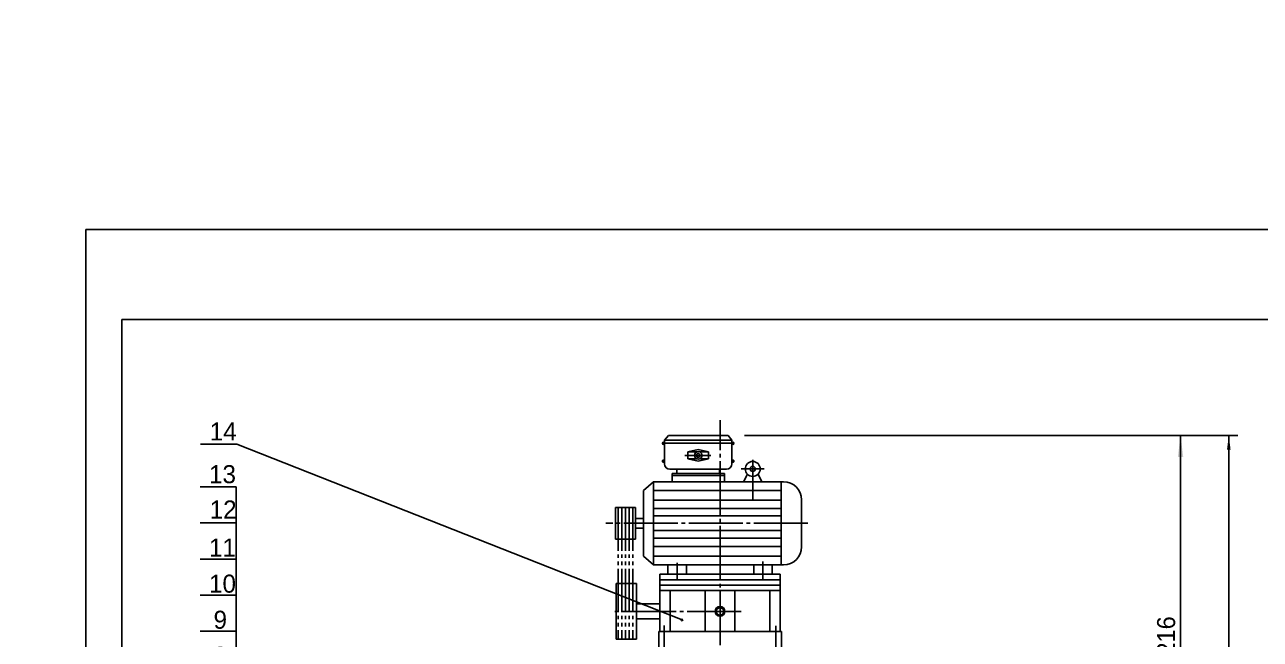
# Model space of a CAD drawing. Extents: x -6659 to 113, y -215 to 683.
# Drawn here: x -824.3 to -482, y 512.7 to 683 of the extents above; entities that cross this region are included whole.
import ezdxf

# ---------------------------------------------------------------- set-up
doc = ezdxf.new("R2010")
doc.units = 0
doc.linetypes.add('BORDER', pattern=[17, 12, -1, 1, -1, 1, -1])
doc.linetypes.add('DASHDOT', pattern=[18, 15, -1, 1, -1])
doc.layers.get('0').update_dxf_attribs({"color": 8, "linetype": 'CONTINUOUS'})
for name, color, linetype in [('1', 8, 'CONTINUOUS'), ('2', 94, 'DASHDOT'), ('6', 1, 'BORDER'), ('85', 7, 'CONTINUOUS')]:
    doc.layers.add(name, color=color, linetype=linetype)
doc.styles.get("Standard").update_dxf_attribs({"font": 'cadt_en', "bigfont": 'cadt_hz'})
doc.styles.add('STYLE1', font='cadt_en.shx', dxfattribs={"bigfont": 'cadt_hz.shx'})
doc.styles.add('STYLE15', font='cadt_en.shx', dxfattribs={"width": 1.205086, "bigfont": 'cadt_hz.shx'})
doc.styles.add('STYLE26', font='cadt_en.shx', dxfattribs={"width": 0.972087, "bigfont": 'cadt_hz.shx'})
doc.styles.add('STYLE27', font='cadt_en.shx', dxfattribs={"width": 0.972087, "bigfont": 'cadt_hz.shx'})
doc.dimstyles.get("Standard").update_dxf_attribs({"dimtxt": 3.5, "dimasz": 4, "dimexe": 2, "dimexo": 0, "dimgap": 1, "dimtad": 1, "dimtoh": 1, "dimdec": 4, "dimzin": 0, "dimtxsty": 'STANDARD', "dimcen": 0, "dimazin": 3, "dimtfac": 1, "dimtdec": 4, "dimtmove": 0, "dimatfit": 3, "dimtolj": 1, "dimtzin": 0})

# ---------------------------------------------------------------- blocks, each defined once
blk = doc.blocks.new('*D85')
blk.add_line((-586.45, 59.02), (-676.83, 69.58))
for points in [[(-676.83, 69.58), (-672.8, 69.61), (-672.92, 68.61)], [(-586.45, 59.02), (-590.48, 58.98), (-590.36, 59.98)]]:
    blk.add_solid(points)
at = {"insert": (-666.16, 69.77), "char_height": 5, "attachment_point": 7, "rotation": 353.3365, "style": 'STYLE15'}
blk.add_mtext('%%c910', dxfattribs=at)
blk = doc.blocks.new('*U96')
blk.add_line((-765.72, 554.96), (-765.72, 504.96))
at = {"layer": '1'}
for p, q in [((-775.54, 566.79), (-765.54, 566.79, 1)), ((-775.72, 554.96), (-765.72, 554.96)), ((-775.72, 544.96), (-765.72, 544.96, 1)), ((-775.72, 534.96), (-765.72, 534.96, 1)), ((-775.72, 524.96), (-765.72, 524.96)), ((-775.72, 514.96), (-765.72, 514.96, 1)), ((-775.72, 504.96), (-765.72, 504.96, 1))]:
    blk.add_line(p, q, dxfattribs=at)
at = {"style": 'STYLE1', "width": 1.003}
for s, p in [('14', (-773.04, 567.79)), ('13', (-773.22, 555.96)), ('12', (-773.04, 546.18)), ('11', (-773.22, 535.64)), ('10', (-773.22, 525.64)), ('9', (-771.97, 515.64)), ('8', (-771.97, 505.64))]:
    blk.add_text(s, height=5, dxfattribs=at).set_placement(p)
blk = doc.blocks.new('*D153')
for p, q in [((-616.12, 569.21), (-488.18, 569.21)), ((-490.68, 212.01), (-490.68, 569.21)), ((-610.94, 212.01), (-488.18, 212.01))]:
    blk.add_line(p, q)
for points in [[(-490.68, 569.21), (-490.18, 565.21), (-491.18, 565.21)], [(-490.68, 212.01), (-491.18, 216.01), (-490.18, 216.01)]]:
    blk.add_solid(points)
at = {"insert": (-492.11, 376.64), "char_height": 5, "attachment_point": 7, "rotation": 90, "style": 'STYLE26'}
blk.add_mtext('%%d3572', dxfattribs=at)
blk = doc.blocks.new('*D156')
for p, q in [((-624.82, 569.21), (-501.55, 569.21)), ((-504.05, 447.61), (-504.05, 569.21)), ((-604.94, 447.61), (-501.55, 447.61))]:
    blk.add_line(p, q)
for points in [[(-504.05, 569.21), (-503.3, 563.21), (-504.8, 563.21)], [(-504.05, 447.61), (-504.8, 453.61), (-503.3, 453.61)]]:
    blk.add_solid(points)
at = {"insert": (-505.48, 502.03), "char_height": 5, "attachment_point": 7, "rotation": 90, "style": 'STYLE27'}
blk.add_mtext('%%d1216', dxfattribs=at)

msp = doc.modelspace()

# ---------------------------------------------------------------- linework, layer by layer
for p, q in [((-807.35915, -214.73399), (-807.35915, 626.26601, 1)), ((-807.35915, 626.26601), (-213.35915, 626.26601)), ((-807.35915, 626.26601), (-807.35915, 601.26601)), ((-765.54214, 566.79438), (-642.16243, 518.07625))]:
    msp.add_line(p, q)
msp.add_circle((-642.16243, 518.07625), 0.2)
at = {"layer": '1'}
for p, q in [((-797.35915, -204.73399), (-797.35915, 601.26601)), ((-797.35915, 601.26601), (-223.35915, 601.26601, 1)), ((-652.86557, 553.93198), (-650.08039, 556.35184)), ((-650.08039, 556.35184), (-650.08039, 533.34651)), ((-650.08039, 556.35184), (-614.02483, 556.35184, 1)), ((-614.66969, 556.35184), (-614.66969, 533.34651, 6.28319)), ((-652.86557, 553.93198), (-652.86557, 535.77702)), ((-614.66969, 553.92097), (-650.08039, 553.92097)), ((-614.66969, 551.26278), (-650.08039, 551.26278)), ((-609.02483, 538.34651), (-609.02483, 551.35184)), ((-655.03512, 549.25718), (-660.61407, 549.25718)), ((-660.61407, 549.25718), (-660.61407, 544.85184)), ((-655.03512, 549.25718), (-655.03512, 544.85184)), ((-614.66969, 548.96677), (-650.08039, 548.96677)), ((-660.61407, 540.44649), (-660.61407, 544.85184)), ((-652.86557, 546.16268), (-655.03512, 546.16268)), ((-655.03512, 540.44649), (-655.03512, 544.85184)), ((-614.66969, 546.88337), (-650.08039, 546.88337)), ((-652.86557, 543.54099), (-655.03512, 543.54099)), ((-614.66969, 542.8203), (-650.08039, 542.8203)), ((-655.03512, 540.44649), (-660.61407, 540.44649)), ((-614.66969, 540.7369), (-650.08039, 540.7369)), ((-614.66969, 538.44089), (-650.08039, 538.44089)), ((-652.86557, 535.77702), (-650.08039, 533.34651)), ((-614.66969, 535.78271), (-650.08039, 535.78271)), ((-650.08039, 533.34651), (-614.02483, 533.34651)), ((-648.30668, 530.76349), (-614.97137, 530.76349)), ((-648.30668, 514.91037), (-648.30668, 530.76349)), ((-646.11532, 530.76349), (-646.11532, 533.35184)), ((-640.96273, 530.76349), (-640.96273, 533.35184)), ((-622.31532, 530.76349), (-622.31532, 533.35184)), ((-617.16273, 530.76349), (-617.16273, 533.35184)), ((-614.97137, 514.91037), (-614.97137, 530.76349)), ((-660.40829, 528.14467), (-660.40829, 512.75053)), ((-654.82933, 528.14467), (-660.40829, 528.14467)), ((-654.82933, 528.14467), (-654.82933, 512.75053)), ((-648.30668, 529.21037), (-614.97137, 529.21037, 6.28319)), ((-648.30668, 529.21037), (-614.97137, 529.21037)), ((-648.30668, 527.73248), (-614.97137, 527.73248)), ((-648.30668, 526.25459), (-614.97137, 526.25459)), ((-645.42154, 514.91037), (-645.42154, 526.25459)), ((-635.77236, 514.91037), (-635.77236, 526.25459)), ((-627.50568, 514.91037), (-627.50568, 526.25459)), ((-617.85651, 514.91037), (-617.85651, 526.25459)), ((-654.82933, 522.51192), (-648.30668, 522.51192)), ((-654.82933, 518.38328), (-648.30668, 518.38328)), ((-614.63902, 514.91037), (-648.63902, 514.91037)), ((-654.82933, 512.75053), (-660.40829, 512.75053))]:
    msp.add_line(p, q, dxfattribs=at)
for radius in [1.3501, 1.02422]:
    msp.add_circle((-631.63902, 520.4476), radius, dxfattribs=at)
for centre, start, end in [((-614.02483, 551.35184), 0, 90), ((-614.02483, 538.34651), 270, 360)]:
    msp.add_arc(centre, 5, start, end, dxfattribs=at)
at = {"layer": '2'}
for p, q in [((-631.63902, 439.11037), (-631.63902, 573.45744, 6.28319)), ((-647.68032, 567.00447), (-646.9263, 567.00447)), ((-647.30228, 566.55281), (-647.30228, 567.38171)), ((-627.69602, 567.00447), (-628.45004, 567.00447)), ((-646.88702, 562.04997), (-647.73669, 562.04997)), ((-647.30228, 562.48202), (-647.30228, 561.60126)), ((-641.42589, 563.65833), (-634.17881, 563.65833)), ((-628.48932, 562.04997), (-627.63964, 562.04997)), ((-628.07406, 562.48202), (-628.07406, 561.60126)), ((-622.58085, 562.47275), (-622.58085, 551.54785)), ((-625.77038, 559.90973), (-619.39143, 559.90973)), ((-607.30819, 544.85184), (-663.26547, 544.85184)), ((-619.73902, 529.48198), (-619.73902, 534.30604)), ((-643.53902, 529.48198), (-643.53902, 533.92501)), ((-625.74905, 520.4476), (-661.60698, 520.4476)), ((-647.13902, 508.95381), (-647.13902, 516.53283, 6.28319)), ((-616.13902, 508.49907), (-616.13902, 516.45704))]:
    msp.add_line(p, q, dxfattribs=at)
at = {"layer": '6'}
for p, q in [((-659.82519, 549.25718), (-659.82519, 512.75053)), ((-658.82141, 549.25718), (-658.82141, 512.75053)), ((-657.81763, 549.25718), (-657.81763, 512.75053)), ((-656.81385, 549.25718), (-656.81385, 512.75053)), ((-655.81007, 549.25718), (-655.81007, 512.75053))]:
    msp.add_line(p, q, dxfattribs=at)
at = {"layer": '85'}
for p, q in [((-647.01817, 567.91917), (-645.96211, 569.21037)), ((-645.96211, 569.21037), (-629.41423, 569.21037)), ((-645.96211, 569.21037), (-629.41423, 569.21037)), ((-628.35817, 567.91917), (-629.41423, 569.21037, 6.28319)), ((-647.01817, 567.91917), (-628.35517, 567.91917)), ((-647.01817, 567.91917), (-647.01817, 561.31684)), ((-647.01817, 567.07362), (-628.35517, 567.07362)), ((-637.68817, 565.2553), (-640.57716, 564.64344)), ((-637.68817, 565.2553), (-634.79917, 564.64344)), ((-628.35517, 567.91917), (-628.35517, 561.31684)), ((-640.57716, 564.64344), (-638.07146, 564.64344)), ((-640.57716, 564.64344), (-640.57716, 563.65833)), ((-640.57716, 562.67322), (-640.57716, 563.65833)), ((-637.68817, 562.06137), (-640.57716, 562.67322)), ((-640.57716, 562.67322), (-638.07146, 562.67322)), ((-637.68817, 562.06137), (-634.79917, 562.67322)), ((-634.79917, 564.64344), (-637.30488, 564.64344)), ((-634.79917, 562.67322), (-637.30488, 562.67322)), ((-634.79917, 564.64344), (-634.79917, 563.65833)), ((-634.79917, 562.67322), (-634.79917, 563.65833)), ((-645.51817, 559.81684), (-629.85517, 559.81684)), ((-644.93594, 556.35184), (-644.93594, 558.65517)), ((-644.93594, 558.65517), (-637.68817, 558.65517, 6.28319)), ((-644.93594, 558.13497), (-637.68817, 558.13497)), ((-643.62864, 559.81684), (-643.62864, 558.65517)), ((-630.4404, 558.65517), (-637.68817, 558.65517)), ((-630.4404, 558.13497), (-637.68817, 558.13497)), ((-631.7477, 559.81684), (-631.7477, 558.65517)), ((-630.4404, 556.35184), (-630.4404, 558.65517)), ((-624.0594, 558.45646), (-625.09167, 556.35184)), ((-621.10229, 558.45646), (-620.07003, 556.35184)), ((-648.63902, 510.51037), (-648.63902, 514.91037)), ((-614.63902, 510.51037), (-614.63902, 514.91037, 6.28319))]:
    msp.add_line(p, q, dxfattribs=at)
for centre, radius in [((-647.30228, 567.00447), 0.28411), ((-628.07406, 567.00447), 0.28411), ((-647.30228, 562.04997), 0.28411), ((-637.68817, 563.65833), 1.05705), ((-637.68817, 563.65833), 0.53235), ((-628.07406, 562.04997), 0.28411), ((-622.5809, 559.90973), 2.07315), ((-622.57083, 559.90973), 0.70877)]:
    msp.add_circle(centre, radius, dxfattribs=at)
for centre, start, end in [((-645.51817, 561.31684), 180, 270), ((-629.85517, 561.31684), 270, 360)]:
    msp.add_arc(centre, 1.5, start, end, dxfattribs=at)

# ---------------------------------------------------------------- block references
for name in ['*U96', '*D156', '*D153']:
    msp.add_blockref(name, (0, 0))

# ---------------------------------------------------------------- dimensions: what is measured, and where the dimension line sits
dim = msp.add_diameter_dim_2p(p1=(-676.83166, 69.57514), p2=(-586.44639, 59.01567), text='%%c910', dimstyle='STANDARD')
dim.commit()
dim.dimension.update_dxf_attribs({"geometry": '*D85', "text_midpoint": (-6658.77516, 682.954)})

doc.saveas('drawing.dxf')
